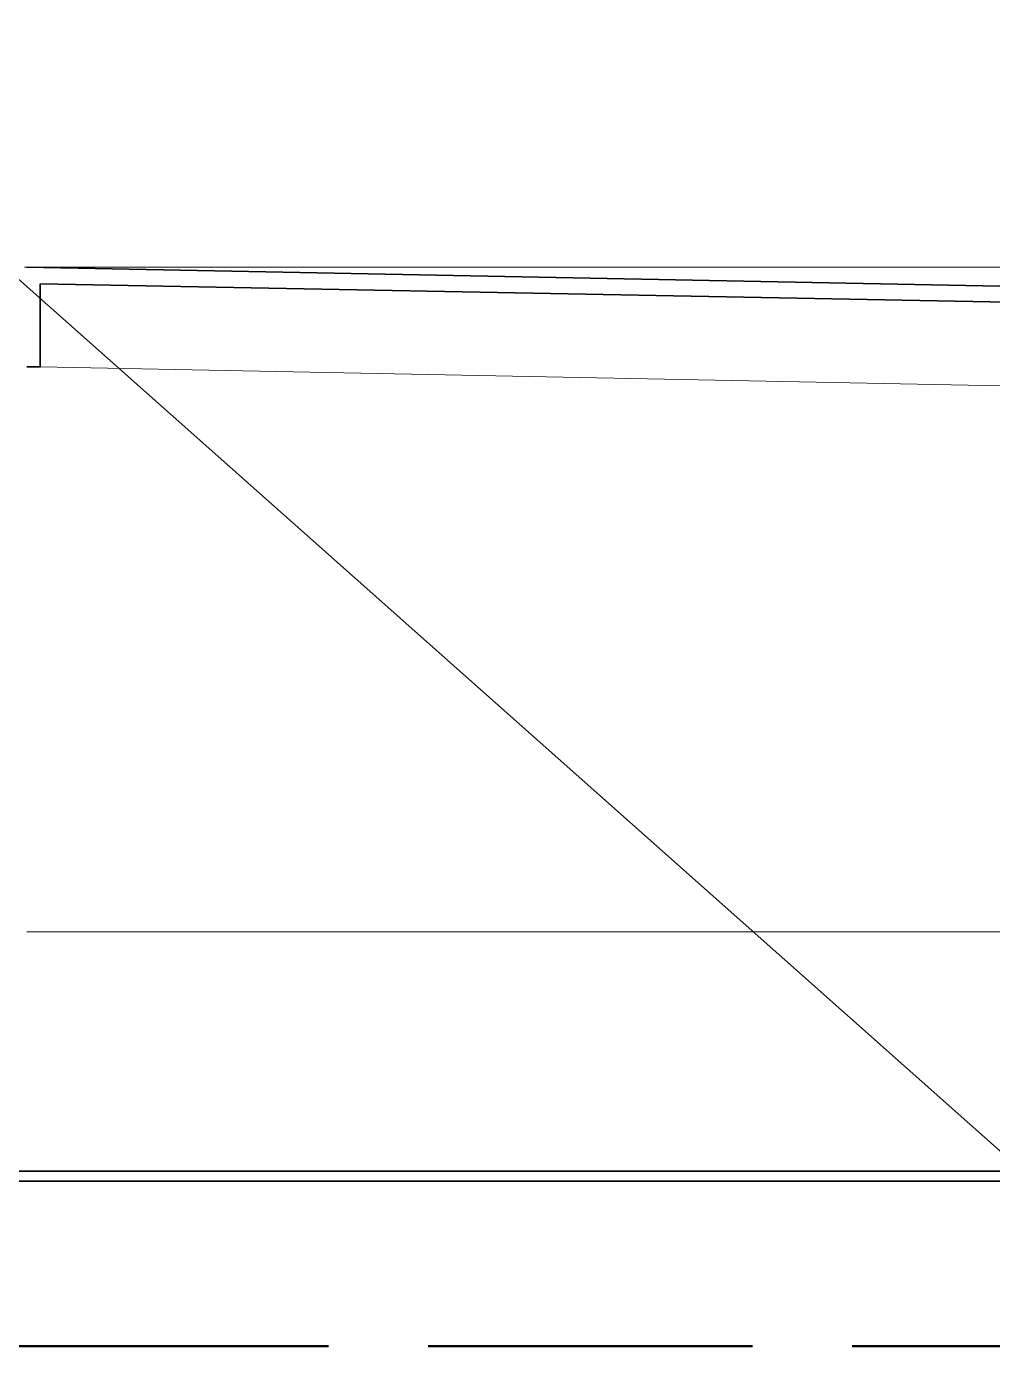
# Model space of a CAD drawing. Header units: inches. Extents: x 5 to 516, y -193 to 129.
# Drawn here: x 107.058 to 108.026, y -181.001 to -179.655 of the extents above; entities that cross this region are included whole.
import ezdxf

# ---------------------------------------------------------------- set-up
doc = ezdxf.new("R2010")
doc.units = ezdxf.units.IN
doc.header["$MEASUREMENT"] = 0
doc.linetypes.add('PDF_IMPORT', pattern=[1, 0.8, -0.2])
doc.layers.add('PDF8_Geometry', color=7, linetype='Continuous')

msp = doc.modelspace()

# ---------------------------------------------------------------- linework, layer by layer
at = {"layer": 'PDF8_Geometry', "linetype": 'PDF_IMPORT', "lineweight": 50, "ltscale": 0.406667}
msp.add_lwpolyline([(110.3377397, -179.1546714), (110.3377397, -180.9780051), (105.35774, -180.9780041), (105.3577396, -176.9124485), (107.3699617, -176.9124486), (107.3699615, -179.1546706), (110.3377402, -179.1546714)], dxfattribs=at)
at = {"layer": 'PDF8_Geometry', "lineweight": 15}
for points in [[(107.0155179, -179.8780047), (109.9132958, -182.4513384), (110.4110737, -182.4513384)], [(107.0555174, -179.8957829), (109.7244064, -179.8957829)], [(109.5421842, -180.0446714), (107.0710729, -179.9957825)], [(107.0577395, -180.5624496), (108.1566285, -180.5624496)]]:
    msp.add_lwpolyline(points, dxfattribs=at)
at = {"layer": 'PDF8_Geometry', "lineweight": 35}
for points in [[(109.5577397, -179.9446709), (107.0577395, -179.895782)], [(107.0710734, -179.9124489), (107.0710734, -179.9957822), (107.0577401, -179.9957822)], [(109.5421842, -180.0446715), (109.5421842, -179.9591159), (107.0710729, -179.9124493)], [(108.156629, -180.8124489), (108.156629, -180.8024489), (106.6621845, -180.8024489)], [(108.156629, -180.8124496), (106.6621845, -180.8124496)]]:
    msp.add_lwpolyline(points, dxfattribs=at)

doc.saveas('drawing.dxf')
